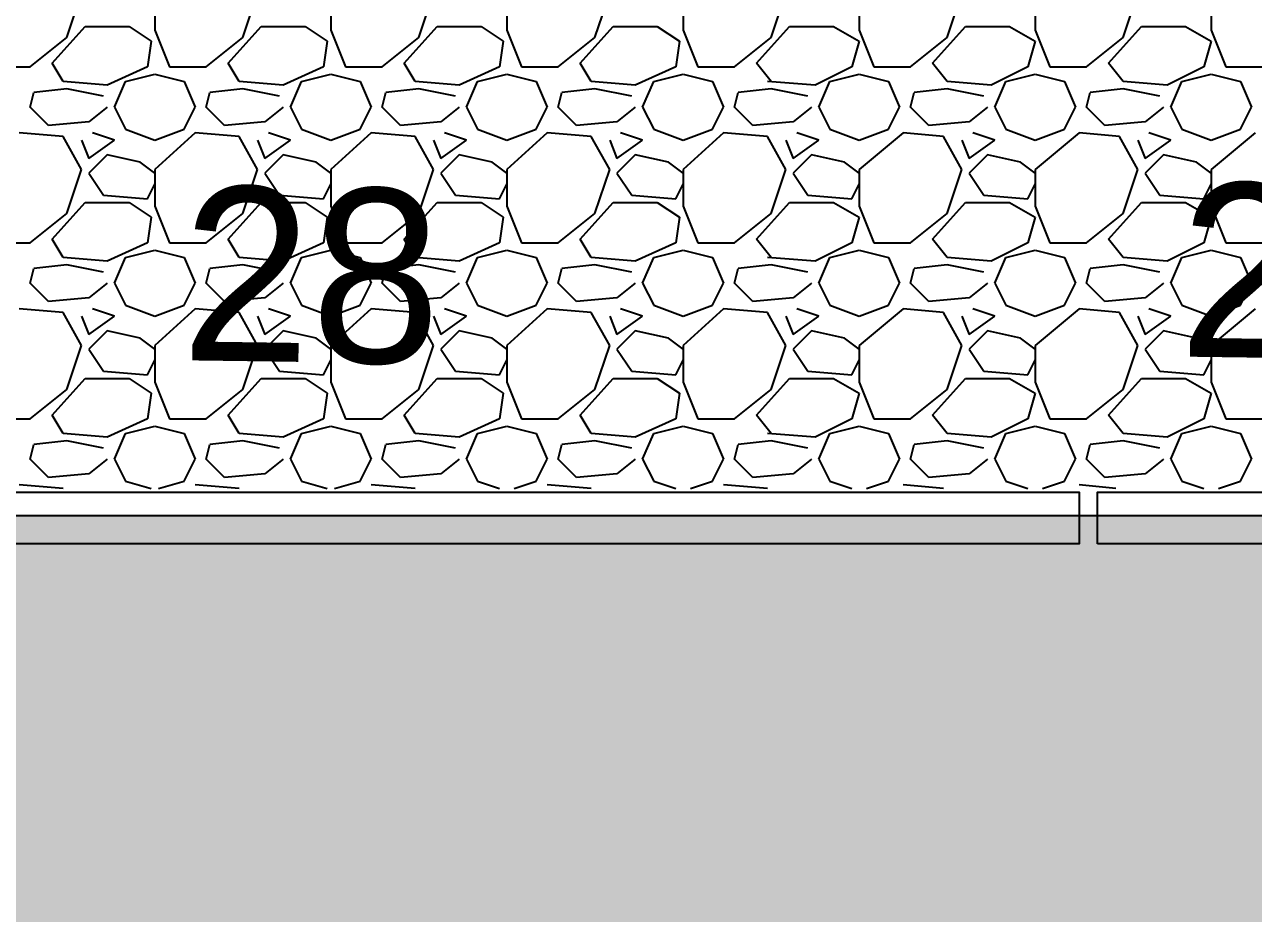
# Model space of a CAD drawing. Header units: metres. Extents: x 1 to 213, y 1 to 147.
# Drawn here: x 64.528 to 68.074, y 133.172 to 135.736 of the extents above; entities that cross this region are included whole.
import ezdxf

# ---------------------------------------------------------------- set-up
doc = ezdxf.new("R2010")
doc.units = ezdxf.units.M
for name, color, linetype in [('00-BASE-ARQUITECTURA', 8, 'Continuous'), ('00-BASE-MAICILLO-EXISTENTE', 33, 'Continuous'), ('00-BASE-TEXTO', 8, 'Continuous')]:
    doc.layers.add(name, color=color, linetype=linetype)

msp = doc.modelspace()

# ---------------------------------------------------------------- hatches: boundary and pattern name
at = {"layer": '00-BASE-MAICILLO-EXISTENTE'}
h = msp.add_hatch(dxfattribs=at)
h.set_pattern_fill('AR-SAND', scale=0.02)
h.paths.add_polyline_path([(52.2111, 142.4781), (53.0489, 142.3458), (60.1927, 142.434), (60.5896, 142.3017), (66.7191, 142.3899), (76.1559, 142.2576), (76.2, 140.2732), (75.9354, 139.8763), (74.2156, 138.8621), (73.4659, 139.6999), (73.1573, 139.7881), (72.6281, 139.6999), (71.217, 138.8621), (70.776, 139.5235), (70.2468, 139.8322), (69.7177, 139.6999), (68.3507, 138.8621), (67.9097, 139.5235), (67.3805, 139.8322), (66.7632, 139.6558), (65.4843, 138.8621), (65.2639, 138.9503), (64.6906, 139.7881), (64.1614, 139.7881), (63.7646, 139.5676), (62.618, 138.8621), (62.2652, 138.4211), (62.3093, 134.8933), (62.7062, 134.3201), (80.301, 134.3201), (82.109, 134.1878), (82.5059, 134.3201), (82.7704, 134.6728), (82.4618, 135.5107), (82.5941, 135.6871), (85.1517, 135.643), (86.0336, 133.4381), (86.5187, 132.7326), (87.577, 130.1749), (98.469, 106.627), (96.7052, 105.7892), (96.3083, 105.7451), (95.9555, 105.4364), (93.3097, 104.2017), (92.9128, 104.5545), (92.7805, 105.0395), (91.9427, 106.2743), (90.7079, 107.6413), (89.0322, 108.9201), (87.4888, 109.6697), (87.7093, 109.7138), (87.9739, 110.0666), (87.9739, 110.4194), (87.6211, 110.8163), (87.092, 110.8163), (86.8274, 110.5958), (86.7392, 110.1548), (86.9597, 109.7579), (86.651, 109.9343), (84.5784, 110.2871), (71.7461, 110.1989), (69.8941, 110.3753), (67.2923, 110.1548), (64.8229, 109.4052), (63.2795, 108.5232), (60.81, 106.0538), (59.7076, 103.9812), (59.2225, 102.526), (59.0021, 101.0267), (59.0021, 98.6895), (58.8698, 98.5131), (52.1229, 98.425), (51.9906, 98.7777), (51.9906, 112.6242), (52.1229, 122.3697), (52.0788, 142.2135), (52.2111, 142.4781)])

# ---------------------------------------------------------------- linework, layer by layer
at = {"layer": '00-BASE-ARQUITECTURA'}
for points in [[(64.65, 135.6994), (64.6924, 135.8264)], [(64.904, 135.8264), (64.904, 135.7206)], [(65.158, 135.6994), (65.2004, 135.8264)], [(65.412, 135.8264), (65.412, 135.7206)], [(65.666, 135.6994), (65.7084, 135.8264)], [(65.92, 135.8264), (65.92, 135.7206)], [(66.174, 135.6994), (66.2164, 135.8264)], [(66.428, 135.8264), (66.428, 135.7206)], [(66.682, 135.6994), (66.7244, 135.8264)], [(66.936, 135.8264), (66.936, 135.7206)], [(67.19, 135.6994), (67.2324, 135.8264)], [(67.444, 135.8264), (67.444, 135.7206)], [(67.698, 135.6994), (67.7404, 135.8264)], [(67.952, 135.8264), (67.952, 135.7206)], [(64.6077, 135.6253), (64.7029, 135.7312)], [(64.7029, 135.7312), (64.8299, 135.7312)], [(64.8299, 135.7312), (64.8934, 135.6889)], [(64.904, 135.7206), (64.9464, 135.6148)], [(65.1157, 135.6253), (65.2109, 135.7312)], [(65.2109, 135.7312), (65.3379, 135.7312)], [(65.3379, 135.7312), (65.4014, 135.6889)], [(65.412, 135.7206), (65.4544, 135.6148)], [(65.6237, 135.6253), (65.7189, 135.7312)], [(65.7189, 135.7312), (65.8459, 135.7312)], [(65.8459, 135.7312), (65.9094, 135.6889)], [(65.92, 135.7206), (65.9624, 135.6148)], [(66.1317, 135.6253), (66.2269, 135.7312)], [(66.2269, 135.7312), (66.3539, 135.7312)], [(66.3539, 135.7312), (66.4174, 135.6889)], [(66.428, 135.7206), (66.4704, 135.6148)], [(66.6397, 135.6253), (66.7349, 135.7312)], [(66.7349, 135.7312), (66.8619, 135.7312)], [(66.8619, 135.7312), (66.936, 135.6889)], [(66.936, 135.7206), (66.9784, 135.6148)], [(67.1477, 135.6253), (67.2429, 135.7312)], [(67.2429, 135.7312), (67.3699, 135.7312)], [(67.3699, 135.7312), (67.444, 135.6889)], [(67.444, 135.7206), (67.4864, 135.6148)], [(67.6557, 135.6253), (67.7509, 135.7312)], [(67.7509, 135.7312), (67.8779, 135.7312)], [(67.8779, 135.7312), (67.952, 135.6889)], [(67.952, 135.7206), (67.9944, 135.6148)], [(64.5442, 135.6148), (64.65, 135.6994)], [(64.8934, 135.6889), (64.8829, 135.6148)], [(65.0522, 135.6148), (65.158, 135.6994)], [(65.4014, 135.6889), (65.3909, 135.6148)], [(65.5602, 135.6148), (65.666, 135.6994)], [(65.9094, 135.6889), (65.8989, 135.6148)], [(66.0682, 135.6148), (66.174, 135.6994)], [(66.4174, 135.6889), (66.4069, 135.6148)], [(66.5762, 135.6148), (66.682, 135.6994)], [(66.936, 135.6889), (66.9149, 135.6148)], [(67.0842, 135.6148), (67.19, 135.6994)], [(67.444, 135.6889), (67.4229, 135.6148)], [(67.5922, 135.6148), (67.698, 135.6994)], [(67.952, 135.6889), (67.9309, 135.6148)], [(64.4384, 135.6148), (64.5442, 135.6148)], [(64.6394, 135.5724), (64.6077, 135.6253)], [(64.8829, 135.6148), (64.7664, 135.5618)], [(64.9464, 135.6148), (65.0522, 135.6148)], [(65.1474, 135.5724), (65.1157, 135.6253)], [(65.3909, 135.6148), (65.2744, 135.5618)], [(65.4544, 135.6148), (65.5602, 135.6148)], [(65.6554, 135.5724), (65.6237, 135.6253)], [(65.8989, 135.6148), (65.7824, 135.5618)], [(65.9624, 135.6148), (66.0682, 135.6148)], [(66.1634, 135.5724), (66.1317, 135.6253)], [(66.4069, 135.6148), (66.2904, 135.5618)], [(66.4704, 135.6148), (66.5762, 135.6148)], [(66.682, 135.5724), (66.6397, 135.6253)], [(66.9149, 135.6148), (66.809, 135.5618)], [(66.9784, 135.6148), (67.0842, 135.6148)], [(67.19, 135.5724), (67.1477, 135.6253)], [(67.4229, 135.6148), (67.317, 135.5618)], [(67.4864, 135.6148), (67.5922, 135.6148)], [(67.698, 135.5724), (67.6557, 135.6253)], [(67.9309, 135.6148), (67.825, 135.5618)], [(67.9944, 135.6148), (68.1002, 135.6148)], [(64.8194, 135.5724), (64.904, 135.5936)], [(64.904, 135.5936), (64.9887, 135.5724)], [(65.3274, 135.5724), (65.412, 135.5936)], [(65.412, 135.5936), (65.4967, 135.5724)], [(65.8354, 135.5724), (65.92, 135.5936)], [(65.92, 135.5936), (66.0047, 135.5724)], [(66.3434, 135.5724), (66.428, 135.5936)], [(66.428, 135.5936), (66.5127, 135.5724)], [(66.8514, 135.5724), (66.936, 135.5936)], [(66.936, 135.5936), (67.0207, 135.5724)], [(67.3594, 135.5724), (67.444, 135.5936)], [(67.444, 135.5936), (67.5287, 135.5724)], [(67.8674, 135.5724), (67.952, 135.5936)], [(67.952, 135.5936), (68.0367, 135.5724)], [(64.65, 135.5513), (64.5548, 135.5407)], [(64.7664, 135.5618), (64.6394, 135.5724)], [(64.7559, 135.5301), (64.65, 135.5513)], [(64.7876, 135.4983), (64.8194, 135.5724)], [(64.9887, 135.5724), (65.0204, 135.4983)], [(65.158, 135.5513), (65.0628, 135.5407)], [(65.2744, 135.5618), (65.1474, 135.5724)], [(65.2639, 135.5301), (65.158, 135.5513)], [(65.2956, 135.4983), (65.3274, 135.5724)], [(65.4967, 135.5724), (65.5284, 135.4983)], [(65.666, 135.5513), (65.5708, 135.5407)], [(65.7824, 135.5618), (65.6554, 135.5724)], [(65.7719, 135.5301), (65.666, 135.5513)], [(65.8036, 135.4983), (65.8354, 135.5724)], [(66.0047, 135.5724), (66.0364, 135.4983)], [(66.174, 135.5513), (66.0788, 135.5407)], [(66.2904, 135.5618), (66.1634, 135.5724)], [(66.2799, 135.5301), (66.174, 135.5513)], [(66.3116, 135.4983), (66.3434, 135.5724)], [(66.5127, 135.5724), (66.5444, 135.4983)], [(66.682, 135.5513), (66.5868, 135.5407)], [(66.809, 135.5618), (66.6714, 135.5724)], [(66.7879, 135.5301), (66.682, 135.5513)], [(66.8196, 135.4983), (66.8514, 135.5724)], [(67.0207, 135.5724), (67.0524, 135.4983)], [(67.19, 135.5513), (67.0948, 135.5407)], [(67.317, 135.5618), (67.19, 135.5724)], [(67.2959, 135.5301), (67.19, 135.5513)], [(67.3276, 135.4983), (67.3594, 135.5724)], [(67.5287, 135.5724), (67.5604, 135.4983)], [(67.698, 135.5513), (67.6028, 135.5407)], [(67.825, 135.5618), (67.698, 135.5724)], [(67.8039, 135.5301), (67.698, 135.5513)], [(67.8356, 135.4983), (67.8674, 135.5724)], [(68.0367, 135.5724), (68.0684, 135.4983)], [(64.5442, 135.4983), (64.5548, 135.5407)], [(65.0522, 135.4983), (65.0628, 135.5407)], [(65.5602, 135.4983), (65.5708, 135.5407)], [(66.0682, 135.4983), (66.0788, 135.5407)], [(66.5762, 135.4983), (66.5868, 135.5407)], [(67.0842, 135.4983), (67.0948, 135.5407)], [(67.5922, 135.4983), (67.6028, 135.5407)], [(64.5971, 135.4454), (64.5442, 135.4983)], [(64.7664, 135.4983), (64.7135, 135.456)], [(64.7876, 135.4983), (64.8194, 135.4348)], [(64.9887, 135.4348), (65.0204, 135.4983)], [(65.1051, 135.4454), (65.0522, 135.4983)], [(65.2744, 135.4983), (65.2215, 135.456)], [(65.2956, 135.4983), (65.3274, 135.4348)], [(65.4967, 135.4348), (65.5284, 135.4983)], [(65.6131, 135.4454), (65.5602, 135.4983)], [(65.7824, 135.4983), (65.7295, 135.456)], [(65.8036, 135.4983), (65.8354, 135.4348)], [(66.0047, 135.4348), (66.0364, 135.4983)], [(66.1211, 135.4454), (66.0682, 135.4983)], [(66.2904, 135.4983), (66.2375, 135.456)], [(66.3116, 135.4983), (66.3434, 135.4348)], [(66.5127, 135.4348), (66.5444, 135.4983)], [(66.6291, 135.4454), (66.5762, 135.4983)], [(66.7984, 135.4983), (66.7455, 135.456)], [(66.8196, 135.4983), (66.8514, 135.4348)], [(67.0207, 135.4348), (67.0524, 135.4983)], [(67.1371, 135.4454), (67.0842, 135.4983)], [(67.3064, 135.4983), (67.2535, 135.456)], [(67.3276, 135.4983), (67.3594, 135.4348)], [(67.5287, 135.4348), (67.5604, 135.4983)], [(67.6451, 135.4454), (67.5922, 135.4983)], [(67.8144, 135.4983), (67.7615, 135.456)], [(67.8356, 135.4983), (67.8674, 135.4348)], [(68.0367, 135.4348), (68.0684, 135.4983)], [(64.7135, 135.456), (64.5971, 135.4454)], [(65.2215, 135.456), (65.1051, 135.4454)], [(65.7295, 135.456), (65.6131, 135.4454)], [(66.2375, 135.456), (66.1211, 135.4454)], [(66.7455, 135.456), (66.6291, 135.4454)], [(67.2535, 135.456), (67.1371, 135.4454)], [(67.7615, 135.456), (67.6451, 135.4454)], [(64.6394, 135.4137), (64.5124, 135.4243)], [(64.6924, 135.3184), (64.6394, 135.4137)], [(64.6924, 135.4031), (64.7135, 135.3502)], [(64.7135, 135.3502), (64.7876, 135.4031)], [(64.7876, 135.4031), (64.7241, 135.4243)], [(64.8194, 135.4348), (64.904, 135.4031)], [(64.904, 135.4031), (64.9887, 135.4348)], [(65.0204, 135.4243), (64.904, 135.3184)], [(65.1474, 135.4137), (65.0204, 135.4243)], [(65.2004, 135.3184), (65.1474, 135.4137)], [(65.2004, 135.4031), (65.2215, 135.3502)], [(65.2215, 135.3502), (65.2956, 135.4031)], [(65.2956, 135.4031), (65.2321, 135.4243)], [(65.3274, 135.4348), (65.412, 135.4031)], [(65.412, 135.4031), (65.4967, 135.4348)], [(65.5284, 135.4243), (65.412, 135.3184)], [(65.6554, 135.4137), (65.5284, 135.4243)], [(65.7084, 135.3184), (65.6554, 135.4137)], [(65.7084, 135.4031), (65.7295, 135.3502)], [(65.7295, 135.3502), (65.8036, 135.4031)], [(65.8036, 135.4031), (65.7401, 135.4243)], [(65.8354, 135.4348), (65.92, 135.4031)], [(65.92, 135.4031), (66.0047, 135.4348)], [(66.0364, 135.4243), (65.92, 135.3184)], [(66.1634, 135.4137), (66.0364, 135.4243)], [(66.2164, 135.3184), (66.1634, 135.4137)], [(66.2164, 135.4031), (66.2375, 135.3502)], [(66.2375, 135.3502), (66.3116, 135.4031)], [(66.3116, 135.4031), (66.2481, 135.4243)], [(66.3434, 135.4348), (66.428, 135.4031)], [(66.428, 135.4031), (66.5127, 135.4348)], [(66.5444, 135.4243), (66.428, 135.3184)], [(66.6714, 135.4137), (66.5444, 135.4243)], [(66.7244, 135.3184), (66.6714, 135.4137)], [(66.7244, 135.4031), (66.7455, 135.3502)], [(66.7455, 135.3502), (66.8196, 135.4031)], [(66.8196, 135.4031), (66.7561, 135.4243)], [(66.8514, 135.4348), (66.936, 135.4031)], [(66.936, 135.4031), (67.0207, 135.4348)], [(67.063, 135.4243), (66.936, 135.3184)], [(67.1794, 135.4137), (67.063, 135.4243)], [(67.2324, 135.3184), (67.1794, 135.4137)], [(67.2324, 135.4031), (67.2535, 135.3502)], [(67.2535, 135.3502), (67.3276, 135.4031)], [(67.3276, 135.4031), (67.2641, 135.4243)], [(67.3594, 135.4348), (67.444, 135.4031)], [(67.444, 135.4031), (67.5287, 135.4348)], [(67.571, 135.4243), (67.444, 135.3184)], [(67.6874, 135.4137), (67.571, 135.4243)], [(67.7404, 135.3184), (67.6874, 135.4137)], [(67.7404, 135.4031), (67.7615, 135.3502)], [(67.7615, 135.3502), (67.8356, 135.4031)], [(67.8356, 135.4031), (67.7721, 135.4243)], [(67.8674, 135.4348), (67.952, 135.4031)], [(67.952, 135.4031), (68.0367, 135.4348)], [(68.079, 135.4243), (67.952, 135.3184)], [(64.7664, 135.3608), (64.7135, 135.3078)], [(64.8617, 135.3396), (64.7664, 135.3608)], [(64.904, 135.3078), (64.8617, 135.3396)], [(65.2744, 135.3608), (65.2215, 135.3078)], [(65.3697, 135.3396), (65.2744, 135.3608)], [(65.412, 135.3078), (65.3697, 135.3396)], [(65.7824, 135.3608), (65.7295, 135.3078)], [(65.8777, 135.3396), (65.7824, 135.3608)], [(65.92, 135.3078), (65.8777, 135.3396)], [(66.2904, 135.3608), (66.2375, 135.3078)], [(66.3857, 135.3396), (66.2904, 135.3608)], [(66.428, 135.3078), (66.3857, 135.3396)], [(66.7984, 135.3608), (66.7455, 135.3078)], [(66.8937, 135.3396), (66.7984, 135.3608)], [(66.936, 135.3078), (66.8937, 135.3396)], [(67.3064, 135.3608), (67.2535, 135.3078)], [(67.4017, 135.3396), (67.3064, 135.3608)], [(67.444, 135.3078), (67.4017, 135.3396)], [(67.8144, 135.3608), (67.7615, 135.3078)], [(67.9097, 135.3396), (67.8144, 135.3608)], [(67.952, 135.3078), (67.9097, 135.3396)], [(64.65, 135.1914), (64.6924, 135.3184)], [(64.7135, 135.3078), (64.7559, 135.2443)], [(64.904, 135.3184), (64.904, 135.2126)], [(65.158, 135.1914), (65.2004, 135.3184)], [(65.2215, 135.3078), (65.2639, 135.2443)], [(65.412, 135.3184), (65.412, 135.2126)], [(65.666, 135.1914), (65.7084, 135.3184)], [(65.7295, 135.3078), (65.7719, 135.2443)], [(65.92, 135.3184), (65.92, 135.2126)], [(66.174, 135.1914), (66.2164, 135.3184)], [(66.2375, 135.3078), (66.2799, 135.2443)], [(66.428, 135.3184), (66.428, 135.2126)], [(66.682, 135.1914), (66.7244, 135.3184)], [(66.7455, 135.3078), (66.7879, 135.2443)], [(66.936, 135.3184), (66.936, 135.2126)], [(67.19, 135.1914), (67.2324, 135.3184)], [(67.2535, 135.3078), (67.2959, 135.2443)], [(67.444, 135.3184), (67.444, 135.2126)], [(67.698, 135.1914), (67.7404, 135.3184)], [(67.7615, 135.3078), (67.8039, 135.2443)], [(67.952, 135.3184), (67.952, 135.2126)], [(64.8829, 135.2338), (64.904, 135.2761)], [(65.3909, 135.2338), (65.412, 135.2761)], [(65.8989, 135.2338), (65.92, 135.2761)], [(66.4069, 135.2338), (66.428, 135.2761)], [(66.9149, 135.2338), (66.936, 135.2761)], [(67.4229, 135.2338), (67.444, 135.2761)], [(67.9309, 135.2338), (67.952, 135.2761)], [(64.6077, 135.1173), (64.7029, 135.2232)], [(64.7029, 135.2232), (64.8299, 135.2232)], [(64.7559, 135.2443), (64.8829, 135.2338)], [(64.8299, 135.2232), (64.8934, 135.1808)], [(65.1157, 135.1173), (65.2109, 135.2232)], [(65.2109, 135.2232), (65.3379, 135.2232)], [(65.2639, 135.2443), (65.3909, 135.2338)], [(65.3379, 135.2232), (65.4014, 135.1808)], [(65.6237, 135.1173), (65.7189, 135.2232)], [(65.7189, 135.2232), (65.8459, 135.2232)], [(65.7719, 135.2443), (65.8989, 135.2338)], [(65.8459, 135.2232), (65.9094, 135.1808)], [(66.1317, 135.1173), (66.2269, 135.2232)], [(66.2269, 135.2232), (66.3539, 135.2232)], [(66.2799, 135.2443), (66.4069, 135.2338)], [(66.3539, 135.2232), (66.4174, 135.1808)], [(66.6397, 135.1173), (66.7349, 135.2232)], [(66.7349, 135.2232), (66.8619, 135.2232)], [(66.7879, 135.2443), (66.9149, 135.2338)], [(66.8619, 135.2232), (66.936, 135.1808)], [(67.1477, 135.1173), (67.2429, 135.2232)], [(67.2429, 135.2232), (67.3699, 135.2232)], [(67.2959, 135.2443), (67.4229, 135.2338)], [(67.3699, 135.2232), (67.444, 135.1808)], [(67.6557, 135.1173), (67.7509, 135.2232)], [(67.7509, 135.2232), (67.8779, 135.2232)], [(67.8039, 135.2443), (67.9309, 135.2338)], [(67.8779, 135.2232), (67.952, 135.1808)], [(64.5442, 135.1068), (64.65, 135.1914)], [(64.904, 135.2126), (64.9464, 135.1068)], [(65.0522, 135.1068), (65.158, 135.1914)], [(65.412, 135.2126), (65.4544, 135.1068)], [(65.5602, 135.1068), (65.666, 135.1914)], [(65.92, 135.2126), (65.9624, 135.1068)], [(66.0682, 135.1068), (66.174, 135.1914)], [(66.428, 135.2126), (66.4704, 135.1068)], [(66.5762, 135.1068), (66.682, 135.1914)], [(66.936, 135.2126), (66.9784, 135.1068)], [(67.0842, 135.1068), (67.19, 135.1914)], [(67.444, 135.2126), (67.4864, 135.1068)], [(67.5922, 135.1068), (67.698, 135.1914)], [(67.952, 135.2126), (67.9944, 135.1068)], [(64.8934, 135.1808), (64.8829, 135.1068)], [(65.4014, 135.1808), (65.3909, 135.1068)], [(65.9094, 135.1808), (65.8989, 135.1068)], [(66.4174, 135.1808), (66.4069, 135.1068)], [(66.936, 135.1808), (66.9149, 135.1068)], [(67.444, 135.1808), (67.4229, 135.1068)], [(67.952, 135.1808), (67.9309, 135.1068)], [(64.6394, 135.0644), (64.6077, 135.1173)], [(65.1474, 135.0644), (65.1157, 135.1173)], [(65.6554, 135.0644), (65.6237, 135.1173)], [(66.1634, 135.0644), (66.1317, 135.1173)], [(66.682, 135.0644), (66.6397, 135.1173)], [(67.19, 135.0644), (67.1477, 135.1173)], [(67.698, 135.0644), (67.6557, 135.1173)], [(64.4384, 135.1068), (64.5442, 135.1068)], [(64.8829, 135.1068), (64.7664, 135.0538)], [(64.8194, 135.0644), (64.904, 135.0856)], [(64.904, 135.0856), (64.9887, 135.0644)], [(64.9464, 135.1068), (65.0522, 135.1068)], [(65.3909, 135.1068), (65.2744, 135.0538)], [(65.3274, 135.0644), (65.412, 135.0856)], [(65.412, 135.0856), (65.4967, 135.0644)], [(65.4544, 135.1068), (65.5602, 135.1068)], [(65.8989, 135.1068), (65.7824, 135.0538)], [(65.8354, 135.0644), (65.92, 135.0856)], [(65.92, 135.0856), (66.0047, 135.0644)], [(65.9624, 135.1068), (66.0682, 135.1068)], [(66.4069, 135.1068), (66.2904, 135.0538)], [(66.3434, 135.0644), (66.428, 135.0856)], [(66.428, 135.0856), (66.5127, 135.0644)], [(66.4704, 135.1068), (66.5762, 135.1068)], [(66.9149, 135.1068), (66.809, 135.0538)], [(66.8514, 135.0644), (66.936, 135.0856)], [(66.936, 135.0856), (67.0207, 135.0644)], [(66.9784, 135.1068), (67.0842, 135.1068)], [(67.4229, 135.1068), (67.317, 135.0538)], [(67.3594, 135.0644), (67.444, 135.0856)], [(67.444, 135.0856), (67.5287, 135.0644)], [(67.4864, 135.1068), (67.5922, 135.1068)], [(67.9309, 135.1068), (67.825, 135.0538)], [(67.8674, 135.0644), (67.952, 135.0856)], [(67.952, 135.0856), (68.0367, 135.0644)], [(67.9944, 135.1068), (68.1002, 135.1068)], [(64.7664, 135.0538), (64.6394, 135.0644)], [(64.7876, 134.9903), (64.8194, 135.0644)], [(64.9887, 135.0644), (65.0204, 134.9903)], [(65.2744, 135.0538), (65.1474, 135.0644)], [(65.2956, 134.9903), (65.3274, 135.0644)], [(65.4967, 135.0644), (65.5284, 134.9903)], [(65.7824, 135.0538), (65.6554, 135.0644)], [(65.8036, 134.9903), (65.8354, 135.0644)], [(66.0047, 135.0644), (66.0364, 134.9903)], [(66.2904, 135.0538), (66.1634, 135.0644)], [(66.3116, 134.9903), (66.3434, 135.0644)], [(66.5127, 135.0644), (66.5444, 134.9903)], [(66.809, 135.0538), (66.6714, 135.0644)], [(66.8196, 134.9903), (66.8514, 135.0644)], [(67.0207, 135.0644), (67.0524, 134.9903)], [(67.317, 135.0538), (67.19, 135.0644)], [(67.3276, 134.9903), (67.3594, 135.0644)], [(67.5287, 135.0644), (67.5604, 134.9903)], [(67.825, 135.0538), (67.698, 135.0644)], [(67.8356, 134.9903), (67.8674, 135.0644)], [(68.0367, 135.0644), (68.0684, 134.9903)], [(64.5442, 134.9903), (64.5548, 135.0327)], [(64.65, 135.0433), (64.5548, 135.0327)], [(64.7559, 135.0221), (64.65, 135.0433)], [(65.0522, 134.9903), (65.0628, 135.0327)], [(65.158, 135.0433), (65.0628, 135.0327)], [(65.2639, 135.0221), (65.158, 135.0433)], [(65.5602, 134.9903), (65.5708, 135.0327)], [(65.666, 135.0433), (65.5708, 135.0327)], [(65.7719, 135.0221), (65.666, 135.0433)], [(66.0682, 134.9903), (66.0788, 135.0327)], [(66.174, 135.0433), (66.0788, 135.0327)], [(66.2799, 135.0221), (66.174, 135.0433)], [(66.5762, 134.9903), (66.5868, 135.0327)], [(66.682, 135.0433), (66.5868, 135.0327)], [(66.7879, 135.0221), (66.682, 135.0433)], [(67.0842, 134.9903), (67.0948, 135.0327)], [(67.19, 135.0433), (67.0948, 135.0327)], [(67.2959, 135.0221), (67.19, 135.0433)], [(67.5922, 134.9903), (67.6028, 135.0327)], [(67.698, 135.0433), (67.6028, 135.0327)], [(67.8039, 135.0221), (67.698, 135.0433)], [(64.5971, 134.9374), (64.5442, 134.9903)], [(64.7664, 134.9903), (64.7135, 134.948)], [(64.7876, 134.9903), (64.8194, 134.9268)], [(64.9887, 134.9268), (65.0204, 134.9903)], [(65.1051, 134.9374), (65.0522, 134.9903)], [(65.2744, 134.9903), (65.2215, 134.948)], [(65.2956, 134.9903), (65.3274, 134.9268)], [(65.4967, 134.9268), (65.5284, 134.9903)], [(65.6131, 134.9374), (65.5602, 134.9903)], [(65.7824, 134.9903), (65.7295, 134.948)], [(65.8036, 134.9903), (65.8354, 134.9268)], [(66.0047, 134.9268), (66.0364, 134.9903)], [(66.1211, 134.9374), (66.0682, 134.9903)], [(66.2904, 134.9903), (66.2375, 134.948)], [(66.3116, 134.9903), (66.3434, 134.9268)], [(66.5127, 134.9268), (66.5444, 134.9903)], [(66.6291, 134.9374), (66.5762, 134.9903)], [(66.7984, 134.9903), (66.7455, 134.948)], [(66.8196, 134.9903), (66.8514, 134.9268)], [(67.0207, 134.9268), (67.0524, 134.9903)], [(67.1371, 134.9374), (67.0842, 134.9903)], [(67.3064, 134.9903), (67.2535, 134.948)], [(67.3276, 134.9903), (67.3594, 134.9268)], [(67.5287, 134.9268), (67.5604, 134.9903)], [(67.6451, 134.9374), (67.5922, 134.9903)], [(67.8144, 134.9903), (67.7615, 134.948)], [(67.8356, 134.9903), (67.8674, 134.9268)], [(68.0367, 134.9268), (68.0684, 134.9903)], [(64.7135, 134.948), (64.5971, 134.9374)], [(65.2215, 134.948), (65.1051, 134.9374)], [(65.7295, 134.948), (65.6131, 134.9374)], [(66.2375, 134.948), (66.1211, 134.9374)], [(66.7455, 134.948), (66.6291, 134.9374)], [(67.2535, 134.948), (67.1371, 134.9374)], [(67.7615, 134.948), (67.6451, 134.9374)], [(64.6394, 134.9057), (64.5124, 134.9163)], [(64.6924, 134.8104), (64.6394, 134.9057)], [(64.7876, 134.8951), (64.7241, 134.9163)], [(64.8194, 134.9268), (64.904, 134.8951)], [(64.904, 134.8951), (64.9887, 134.9268)], [(65.0204, 134.9163), (64.904, 134.8104)], [(65.1474, 134.9057), (65.0204, 134.9163)], [(65.2004, 134.8104), (65.1474, 134.9057)], [(65.2956, 134.8951), (65.2321, 134.9163)], [(65.3274, 134.9268), (65.412, 134.8951)], [(65.412, 134.8951), (65.4967, 134.9268)], [(65.5284, 134.9163), (65.412, 134.8104)], [(65.6554, 134.9057), (65.5284, 134.9163)], [(65.7084, 134.8104), (65.6554, 134.9057)], [(65.8036, 134.8951), (65.7401, 134.9163)], [(65.8354, 134.9268), (65.92, 134.8951)], [(65.92, 134.8951), (66.0047, 134.9268)], [(66.0364, 134.9163), (65.92, 134.8104)], [(66.1634, 134.9057), (66.0364, 134.9163)], [(66.2164, 134.8104), (66.1634, 134.9057)], [(66.3116, 134.8951), (66.2481, 134.9163)], [(66.3434, 134.9268), (66.428, 134.8951)], [(66.428, 134.8951), (66.5127, 134.9268)], [(66.5444, 134.9163), (66.428, 134.8104)], [(66.6714, 134.9057), (66.5444, 134.9163)], [(66.7244, 134.8104), (66.6714, 134.9057)], [(66.8196, 134.8951), (66.7561, 134.9163)], [(66.8514, 134.9268), (66.936, 134.8951)], [(66.936, 134.8951), (67.0207, 134.9268)], [(67.063, 134.9163), (66.936, 134.8104)], [(67.1794, 134.9057), (67.063, 134.9163)], [(67.2324, 134.8104), (67.1794, 134.9057)], [(67.3276, 134.8951), (67.2641, 134.9163)], [(67.3594, 134.9268), (67.444, 134.8951)], [(67.444, 134.8951), (67.5287, 134.9268)], [(67.571, 134.9163), (67.444, 134.8104)], [(67.6874, 134.9057), (67.571, 134.9163)], [(67.7404, 134.8104), (67.6874, 134.9057)], [(67.8356, 134.8951), (67.7721, 134.9163)], [(67.8674, 134.9268), (67.952, 134.8951)], [(67.952, 134.8951), (68.0367, 134.9268)], [(68.079, 134.9163), (67.952, 134.8104)], [(64.6924, 134.8951), (64.7135, 134.8422)], [(64.7135, 134.8422), (64.7876, 134.8951)], [(65.2004, 134.8951), (65.2215, 134.8422)], [(65.2215, 134.8422), (65.2956, 134.8951)], [(65.7084, 134.8951), (65.7295, 134.8422)], [(65.7295, 134.8422), (65.8036, 134.8951)], [(66.2164, 134.8951), (66.2375, 134.8422)], [(66.2375, 134.8422), (66.3116, 134.8951)], [(66.7244, 134.8951), (66.7455, 134.8422)], [(66.7455, 134.8422), (66.8196, 134.8951)], [(67.2324, 134.8951), (67.2535, 134.8422)], [(67.2535, 134.8422), (67.3276, 134.8951)], [(67.7404, 134.8951), (67.7615, 134.8422)], [(67.7615, 134.8422), (67.8356, 134.8951)], [(64.7664, 134.8528), (64.7135, 134.7998)], [(64.8617, 134.8316), (64.7664, 134.8528)], [(65.2744, 134.8528), (65.2215, 134.7998)], [(65.3697, 134.8316), (65.2744, 134.8528)], [(65.7824, 134.8528), (65.7295, 134.7998)], [(65.8777, 134.8316), (65.7824, 134.8528)], [(66.2904, 134.8528), (66.2375, 134.7998)], [(66.3857, 134.8316), (66.2904, 134.8528)], [(66.7984, 134.8528), (66.7455, 134.7998)], [(66.8937, 134.8316), (66.7984, 134.8528)], [(67.3064, 134.8528), (67.2535, 134.7998)], [(67.4017, 134.8316), (67.3064, 134.8528)], [(67.8144, 134.8528), (67.7615, 134.7998)], [(67.9097, 134.8316), (67.8144, 134.8528)], [(64.65, 134.6834), (64.6924, 134.8104)], [(64.7135, 134.7998), (64.7559, 134.7363)], [(64.904, 134.7998), (64.8617, 134.8316)], [(64.904, 134.8104), (64.904, 134.7046)], [(65.158, 134.6834), (65.2004, 134.8104)], [(65.2215, 134.7998), (65.2639, 134.7363)], [(65.412, 134.7998), (65.3697, 134.8316)], [(65.412, 134.8104), (65.412, 134.7046)], [(65.666, 134.6834), (65.7084, 134.8104)], [(65.7295, 134.7998), (65.7719, 134.7363)], [(65.92, 134.7998), (65.8777, 134.8316)], [(65.92, 134.8104), (65.92, 134.7046)], [(66.174, 134.6834), (66.2164, 134.8104)], [(66.2375, 134.7998), (66.2799, 134.7363)], [(66.428, 134.7998), (66.3857, 134.8316)], [(66.428, 134.8104), (66.428, 134.7046)], [(66.682, 134.6834), (66.7244, 134.8104)], [(66.7455, 134.7998), (66.7879, 134.7363)], [(66.936, 134.7998), (66.8937, 134.8316)], [(66.936, 134.8104), (66.936, 134.7046)], [(67.19, 134.6834), (67.2324, 134.8104)], [(67.2535, 134.7998), (67.2959, 134.7363)], [(67.444, 134.7998), (67.4017, 134.8316)], [(67.444, 134.8104), (67.444, 134.7046)], [(67.698, 134.6834), (67.7404, 134.8104)], [(67.7615, 134.7998), (67.8039, 134.7363)], [(67.952, 134.7998), (67.9097, 134.8316)], [(67.952, 134.8104), (67.952, 134.7046)], [(64.8829, 134.7258), (64.904, 134.7681)], [(65.3909, 134.7258), (65.412, 134.7681)], [(65.8989, 134.7258), (65.92, 134.7681)], [(66.4069, 134.7258), (66.428, 134.7681)], [(66.9149, 134.7258), (66.936, 134.7681)], [(67.4229, 134.7258), (67.444, 134.7681)], [(67.9309, 134.7258), (67.952, 134.7681)], [(64.7559, 134.7363), (64.8829, 134.7258)], [(65.2639, 134.7363), (65.3909, 134.7258)], [(65.7719, 134.7363), (65.8989, 134.7258)], [(66.2799, 134.7363), (66.4069, 134.7258)], [(66.7879, 134.7363), (66.9149, 134.7258)], [(67.2959, 134.7363), (67.4229, 134.7258)], [(67.8039, 134.7363), (67.9309, 134.7258)], [(64.6077, 134.6093), (64.7029, 134.7152)], [(64.7029, 134.7152), (64.8299, 134.7152)], [(64.8299, 134.7152), (64.8934, 134.6728)], [(64.904, 134.7046), (64.9464, 134.5988)], [(65.1157, 134.6093), (65.2109, 134.7152)], [(65.2109, 134.7152), (65.3379, 134.7152)], [(65.3379, 134.7152), (65.4014, 134.6728)], [(65.412, 134.7046), (65.4544, 134.5988)], [(65.6237, 134.6093), (65.7189, 134.7152)], [(65.7189, 134.7152), (65.8459, 134.7152)], [(65.8459, 134.7152), (65.9094, 134.6728)], [(65.92, 134.7046), (65.9624, 134.5988)], [(66.1317, 134.6093), (66.2269, 134.7152)], [(66.2269, 134.7152), (66.3539, 134.7152)], [(66.3539, 134.7152), (66.4174, 134.6728)], [(66.428, 134.7046), (66.4704, 134.5988)], [(66.6397, 134.6093), (66.7349, 134.7152)], [(66.7349, 134.7152), (66.8619, 134.7152)], [(66.8619, 134.7152), (66.936, 134.6728)], [(66.936, 134.7046), (66.9784, 134.5988)], [(67.1477, 134.6093), (67.2429, 134.7152)], [(67.2429, 134.7152), (67.3699, 134.7152)], [(67.3699, 134.7152), (67.444, 134.6728)], [(67.444, 134.7046), (67.4864, 134.5988)], [(67.6557, 134.6093), (67.7509, 134.7152)], [(67.7509, 134.7152), (67.8779, 134.7152)], [(67.8779, 134.7152), (67.952, 134.6728)], [(67.952, 134.7046), (67.9944, 134.5988)], [(64.5442, 134.5988), (64.65, 134.6834)], [(64.8934, 134.6728), (64.8829, 134.5988)], [(65.0522, 134.5988), (65.158, 134.6834)], [(65.4014, 134.6728), (65.3909, 134.5988)], [(65.5602, 134.5988), (65.666, 134.6834)], [(65.9094, 134.6728), (65.8989, 134.5988)], [(66.0682, 134.5988), (66.174, 134.6834)], [(66.4174, 134.6728), (66.4069, 134.5988)], [(66.5762, 134.5988), (66.682, 134.6834)], [(66.936, 134.6728), (66.9149, 134.5988)], [(67.0842, 134.5988), (67.19, 134.6834)], [(67.444, 134.6728), (67.4229, 134.5988)], [(67.5922, 134.5988), (67.698, 134.6834)], [(67.952, 134.6728), (67.9309, 134.5988)], [(64.4384, 134.5988), (64.5442, 134.5988)], [(64.6394, 134.5564), (64.6077, 134.6093)], [(64.8829, 134.5988), (64.7664, 134.5458)], [(64.9464, 134.5988), (65.0522, 134.5988)], [(65.1474, 134.5564), (65.1157, 134.6093)], [(65.3909, 134.5988), (65.2744, 134.5458)], [(65.4544, 134.5988), (65.5602, 134.5988)], [(65.6554, 134.5564), (65.6237, 134.6093)], [(65.8989, 134.5988), (65.7824, 134.5458)], [(65.9624, 134.5988), (66.0682, 134.5988)], [(66.1634, 134.5564), (66.1317, 134.6093)], [(66.4069, 134.5988), (66.2904, 134.5458)], [(66.4704, 134.5988), (66.5762, 134.5988)], [(66.682, 134.5564), (66.6397, 134.6093)], [(66.9149, 134.5988), (66.809, 134.5458)], [(66.9784, 134.5988), (67.0842, 134.5988)], [(67.19, 134.5564), (67.1477, 134.6093)], [(67.4229, 134.5988), (67.317, 134.5458)], [(67.4864, 134.5988), (67.5922, 134.5988)], [(67.698, 134.5564), (67.6557, 134.6093)], [(67.9309, 134.5988), (67.825, 134.5458)], [(67.9944, 134.5988), (68.1002, 134.5988)], [(64.7664, 134.5458), (64.6394, 134.5564)], [(64.7876, 134.4823), (64.8194, 134.5564)], [(64.8194, 134.5564), (64.904, 134.5776)], [(64.904, 134.5776), (64.9887, 134.5564)], [(64.9887, 134.5564), (65.0204, 134.4823)], [(65.2744, 134.5458), (65.1474, 134.5564)], [(65.2956, 134.4823), (65.3274, 134.5564)], [(65.3274, 134.5564), (65.412, 134.5776)], [(65.412, 134.5776), (65.4967, 134.5564)], [(65.4967, 134.5564), (65.5284, 134.4823)], [(65.7824, 134.5458), (65.6554, 134.5564)], [(65.8036, 134.4823), (65.8354, 134.5564)], [(65.8354, 134.5564), (65.92, 134.5776)], [(65.92, 134.5776), (66.0047, 134.5564)], [(66.0047, 134.5564), (66.0364, 134.4823)], [(66.2904, 134.5458), (66.1634, 134.5564)], [(66.3116, 134.4823), (66.3434, 134.5564)], [(66.3434, 134.5564), (66.428, 134.5776)], [(66.428, 134.5776), (66.5127, 134.5564)], [(66.5127, 134.5564), (66.5444, 134.4823)], [(66.809, 134.5458), (66.6714, 134.5564)], [(66.8196, 134.4823), (66.8514, 134.5564)], [(66.8514, 134.5564), (66.936, 134.5776)], [(66.936, 134.5776), (67.0207, 134.5564)], [(67.0207, 134.5564), (67.0524, 134.4823)], [(67.317, 134.5458), (67.19, 134.5564)], [(67.3276, 134.4823), (67.3594, 134.5564)], [(67.3594, 134.5564), (67.444, 134.5776)], [(67.444, 134.5776), (67.5287, 134.5564)], [(67.5287, 134.5564), (67.5604, 134.4823)], [(67.825, 134.5458), (67.698, 134.5564)], [(67.8356, 134.4823), (67.8674, 134.5564)], [(67.8674, 134.5564), (67.952, 134.5776)], [(67.952, 134.5776), (68.0367, 134.5564)], [(68.0367, 134.5564), (68.0684, 134.4823)], [(64.5442, 134.4823), (64.5548, 134.5247)], [(64.65, 134.5353), (64.5548, 134.5247)], [(64.7559, 134.5141), (64.65, 134.5353)], [(65.0522, 134.4823), (65.0628, 134.5247)], [(65.158, 134.5353), (65.0628, 134.5247)], [(65.2639, 134.5141), (65.158, 134.5353)], [(65.5602, 134.4823), (65.5708, 134.5247)], [(65.666, 134.5353), (65.5708, 134.5247)], [(65.7719, 134.5141), (65.666, 134.5353)], [(66.0682, 134.4823), (66.0788, 134.5247)], [(66.174, 134.5353), (66.0788, 134.5247)], [(66.2799, 134.5141), (66.174, 134.5353)], [(66.5762, 134.4823), (66.5868, 134.5247)], [(66.682, 134.5353), (66.5868, 134.5247)], [(66.7879, 134.5141), (66.682, 134.5353)], [(67.0842, 134.4823), (67.0948, 134.5247)], [(67.19, 134.5353), (67.0948, 134.5247)], [(67.2959, 134.5141), (67.19, 134.5353)], [(67.5922, 134.4823), (67.6028, 134.5247)], [(67.698, 134.5353), (67.6028, 134.5247)], [(67.8039, 134.5141), (67.698, 134.5353)], [(64.5971, 134.4294), (64.5442, 134.4823)], [(64.7664, 134.4823), (64.7135, 134.44)], [(64.7876, 134.4823), (64.8194, 134.4188)], [(64.9887, 134.4188), (65.0204, 134.4823)], [(65.1051, 134.4294), (65.0522, 134.4823)], [(65.2744, 134.4823), (65.2215, 134.44)], [(65.2956, 134.4823), (65.3274, 134.4188)], [(65.4967, 134.4188), (65.5284, 134.4823)], [(65.6131, 134.4294), (65.5602, 134.4823)], [(65.7824, 134.4823), (65.7295, 134.44)], [(65.8036, 134.4823), (65.8354, 134.4188)], [(66.0047, 134.4188), (66.0364, 134.4823)], [(66.1211, 134.4294), (66.0682, 134.4823)], [(66.2904, 134.4823), (66.2375, 134.44)], [(66.3116, 134.4823), (66.3434, 134.4188)], [(66.5127, 134.4188), (66.5444, 134.4823)], [(66.6291, 134.4294), (66.5762, 134.4823)], [(66.7984, 134.4823), (66.7455, 134.44)], [(66.8196, 134.4823), (66.8514, 134.4188)], [(67.0207, 134.4188), (67.0524, 134.4823)], [(67.1371, 134.4294), (67.0842, 134.4823)], [(67.3064, 134.4823), (67.2535, 134.44)], [(67.3276, 134.4823), (67.3594, 134.4188)], [(67.5287, 134.4188), (67.5604, 134.4823)], [(67.6451, 134.4294), (67.5922, 134.4823)], [(67.8144, 134.4823), (67.7615, 134.44)], [(67.8356, 134.4823), (67.8674, 134.4188)], [(68.0367, 134.4188), (68.0684, 134.4823)], [(64.6394, 134.3977), (64.5124, 134.4083)], [(64.7135, 134.44), (64.5971, 134.4294)], [(64.8194, 134.4188), (64.8934, 134.3977)], [(64.9146, 134.3977), (64.9887, 134.4188)], [(65.1474, 134.3977), (65.0204, 134.4083)], [(65.2215, 134.44), (65.1051, 134.4294)], [(65.3274, 134.4188), (65.4014, 134.3977)], [(65.4226, 134.3977), (65.4967, 134.4188)], [(65.6554, 134.3977), (65.5284, 134.4083)], [(65.7295, 134.44), (65.6131, 134.4294)], [(65.8354, 134.4188), (65.8989, 134.3977)], [(65.9412, 134.3977), (66.0047, 134.4188)], [(66.1634, 134.3977), (66.0364, 134.4083)], [(66.2375, 134.44), (66.1211, 134.4294)], [(66.3434, 134.4188), (66.4069, 134.3977)], [(66.4492, 134.3977), (66.5127, 134.4188)], [(66.6714, 134.3977), (66.5444, 134.4083)], [(66.7455, 134.44), (66.6291, 134.4294)], [(66.8514, 134.4188), (66.9149, 134.3977)], [(66.9572, 134.3977), (67.0207, 134.4188)], [(67.1794, 134.3977), (67.063, 134.4083)], [(67.2535, 134.44), (67.1371, 134.4294)], [(67.3594, 134.4188), (67.4229, 134.3977)], [(67.4652, 134.3977), (67.5287, 134.4188)], [(67.6769, 134.3977), (67.571, 134.4083)], [(67.7615, 134.44), (67.6451, 134.4294)], [(67.8674, 134.4188), (67.9309, 134.3977)], [(67.9732, 134.3977), (68.0367, 134.4188)]]:
    msp.add_lwpolyline(points, dxfattribs=at)
for points in [[(62.5757, 134.2389), (62.5757, 134.3871), (67.571, 134.3871), (67.571, 134.2389)], [(67.6239, 134.2389), (67.6239, 134.3871), (72.6299, 134.3871), (72.6299, 134.2389)]]:
    msp.add_lwpolyline(points, close=True, dxfattribs=at)
at = {"layer": '00-BASE-MAICILLO-EXISTENTE'}
msp.add_lwpolyline([(62.3093, 134.8933), (62.7062, 134.3201), (80.301, 134.3201), (82.109, 134.1878), (82.5059, 134.3201), (82.7704, 134.6728), (82.4618, 135.5107), (82.5941, 135.6871), (85.1517, 135.643)], dxfattribs=at)

# ---------------------------------------------------------------- texts
at = {"layer": '00-BASE-TEXTO'}
for s, rotation, p in [('28', -0.7855, (64.9781, 134.7681)), ('29', -0.7747, (67.8568, 134.7787))]:
    msp.add_text(s, height=0.50296, rotation=rotation, dxfattribs=at).set_placement(p)

doc.saveas('drawing.dxf')
